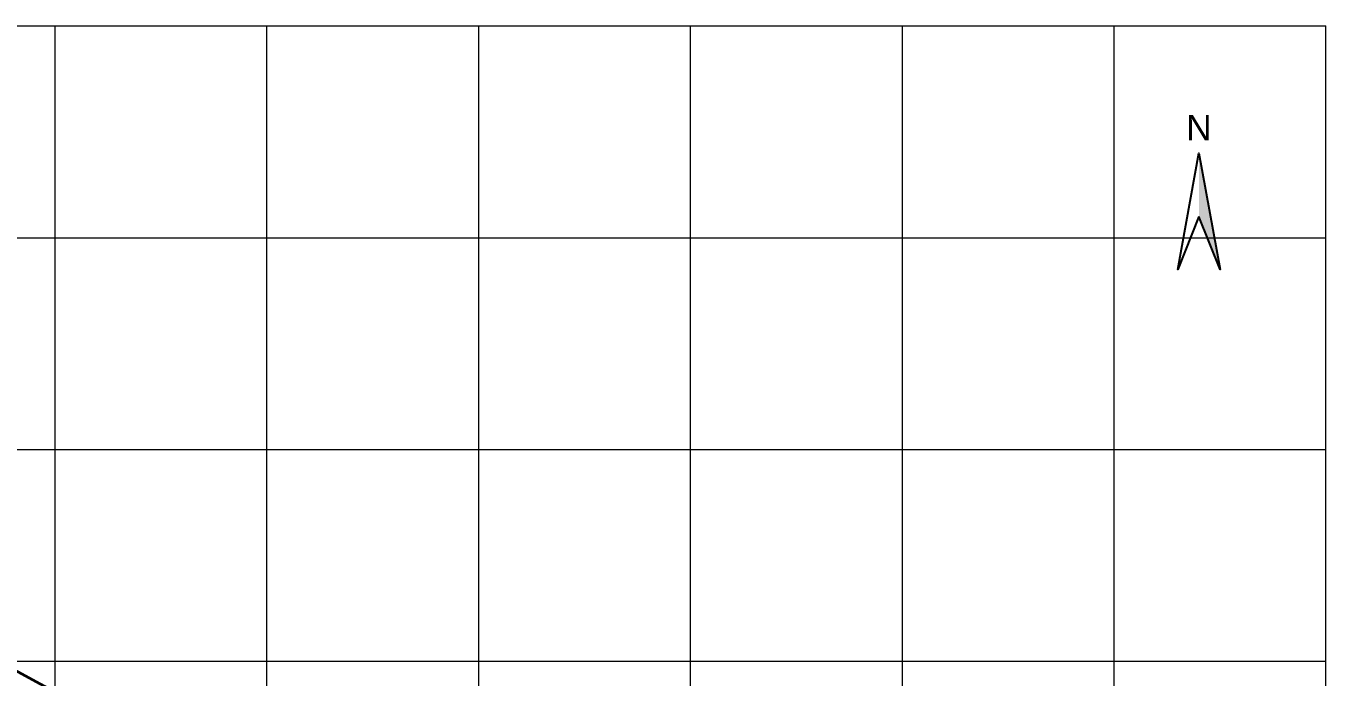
# Model space of a CAD drawing. Header units: metres. Extents: x 338380 to 340000, y 4035100 to 4035907.
# Drawn here: x 339386 to 340000, y 4035593 to 4035900 of the extents above; entities that cross this region are included whole.
import ezdxf
from ezdxf.enums import TextEntityAlignment as Align

# ---------------------------------------------------------------- set-up
doc = ezdxf.new("R2010")
doc.units = ezdxf.units.M
for name, color, linetype, lineweight in [('MP_GRID', 8, 'Continuous', 9), ('MP_NORTH', 7, 'Continuous', 25), ('MP_ROAD_PUBLIC', 8, 'Continuous', 35)]:
    doc.layers.add(name, color=color, linetype=linetype, lineweight=lineweight)
doc.styles.add('AR', font='arial.ttf')

msp = doc.modelspace()

# ---------------------------------------------------------------- hatches: boundary and pattern name
at = {"layer": 'MP_NORTH'}
msp.add_hatch(color=7, dxfattribs=at).paths.add_polyline_path([(339940, 4035810), (339940, 4035840), (339950, 4035785)])

# ---------------------------------------------------------------- linework, layer by layer
at = {"layer": 'MP_GRID'}
for p, q in [((338800, 4035900), (340000, 4035900)), ((339400, 4035100), (339400, 4035900)), ((339500, 4035100), (339500, 4035900)), ((339600, 4035100), (339600, 4035900)), ((339700, 4035100), (339700, 4035900)), ((339800, 4035100), (339800, 4035900)), ((339900, 4035100), (339900, 4035900)), ((340000, 4035100), (340000, 4035900)), ((338800, 4035800), (340000, 4035800)), ((338800, 4035700), (340000, 4035700)), ((338800, 4035600), (340000, 4035600))]:
    msp.add_line(p, q, dxfattribs=at)
at = {"layer": 'MP_NORTH'}
msp.add_lwpolyline([(339940, 4035810), (339930, 4035785), (339940, 4035840), (339950, 4035785)], close=True, dxfattribs=at)
at = {"layer": 'MP_ROAD_PUBLIC'}
msp.add_line((339002.53, 4035800.59), (339876.89, 4035327.52), dxfattribs=at)

# ---------------------------------------------------------------- texts
at = {"layer": 'MP_NORTH', "style": 'AR'}
msp.add_text('N', height=12, dxfattribs=at).set_placement((339940, 4035852), align=Align.MIDDLE_CENTER)

doc.saveas('drawing.dxf')
